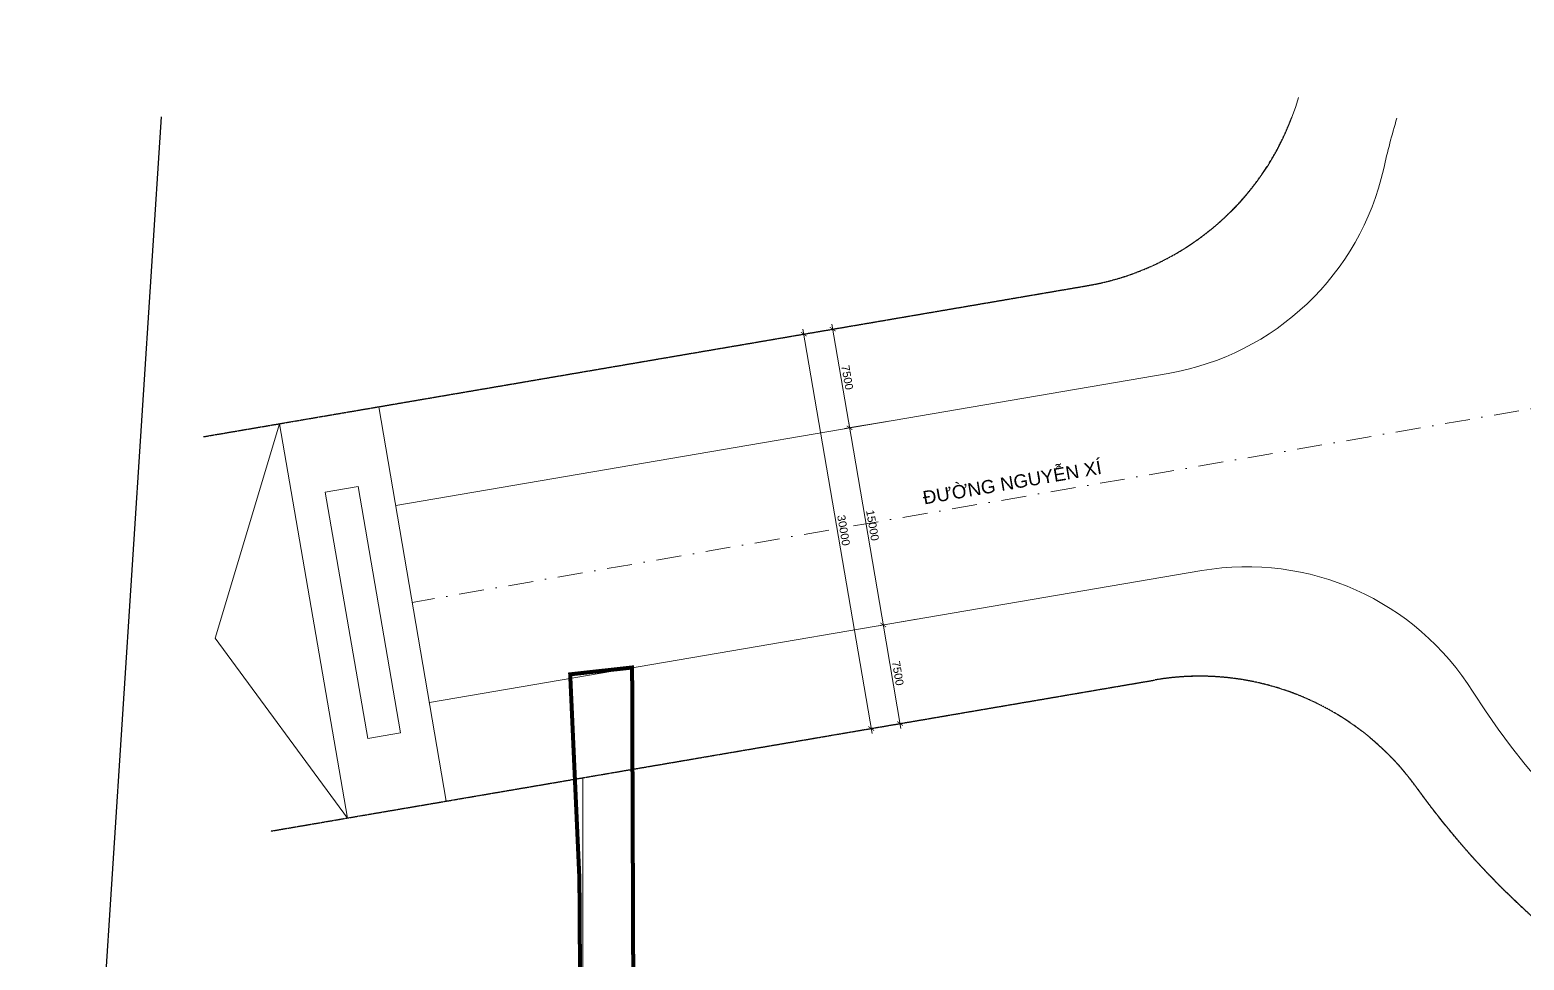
# Model space of a CAD drawing. Header units: millimetres. Extents: x -55734 to 162275, y -23881 to 125548.
# Drawn here: x -55734 to 56286, y 55796 to 125548 of the extents above; entities that cross this region are included whole.
import ezdxf
from ezdxf.xclip import XClip

# ---------------------------------------------------------------- set-up
doc = ezdxf.new("R2010")
doc.units = ezdxf.units.MM
doc.header["$XCLIPFRAME"] = 0
for name, pattern in [('20180221 BF$0$2-2', [10, 5, -5]), ('20180221 BF$0$HIDDEN', [0.375, 0.25, -0.125]), ('DASHDOT', [1, 0.5, -0.25, 0, -0.25]), ('DASHDOT2', [0.5, 0.25, -0.125, 0, -0.125]), ('PHANTOM', [63.50000000000001, 31.75, -6.35, 6.35, -6.35, 6.35, -6.35])]:
    doc.linetypes.add(name, pattern=pattern)
doc.layers.add('20180221 BF$0$54', color=7, linetype='Continuous')
doc.layers.add('RD-AB', color=4, linetype='PHANTOM')
for name, color, linetype, lineweight in [('20180221 BF$0$QHH ÐỀ XUẤT ÐIỀU CHỈNH', 5, '20180221 BF$0$HIDDEN', 30), ('@ color hatch', 7, 'Continuous', 13), ('CHU-1', 7, 'Continuous', 9), ('DIM', 1, 'Continuous', 5), ('gf$0$A-_DETA----_E', 8, 'Continuous', 9), ('NET THAY 2', 55, 'Continuous', 5), ('NET-CAT', 3, 'Continuous', 15), ('NET-THAY', 2, 'Continuous', 9), ('TIM', 4, 'DASHDOT', 5)]:
    doc.layers.add(name, color=color, linetype=linetype, lineweight=lineweight)
doc.styles.add('TA1', font='Font - TrueType - Arial.ttf')
doc.dimstyles.new('D_300_KTx3.0', dxfattribs={"dimtxt": 600, "dimasz": 375, "dimexe": 375, "dimexo": 375, "dimgap": 160, "dimtad": 1, "dimdec": 0, "dimzin": 9, "dimtxsty": 'TA1', "dimblk": 'ARCHTICK', "dimcen": 1, "dimdle": 375, "dimclrd": 256, "dimclre": 256, "dimclrt": 7, "dimadec": 0, "dimazin": 0, "dimtfac": 1, "dimtdec": 0, "dimtix": 1, "dimtmove": 1, "dimatfit": 3, "dimldrblk": 'ARCHTICK', "dimfxl": 0, "dimtolj": 1, "dimtzin": 0, "dimlwd": -1, "dimlwe": -1, "dimarcsym": 0})

# ---------------------------------------------------------------- blocks, each defined once
blk = doc.blocks.new('A$C56D52FB6')
at = {"layer": '@ color hatch', "color": 139, "ltscale": 0.5}
blk.add_lwpolyline([(-109036.0027599804, 15784.96161245172), (-109023.1439322802, 15983.84651788811), (-109450.4560167902, 16011.47421772211), (-109838.59909311, 17408.84055752788), (-110240.921780552, 21530.59214494544), (-110240.921780552, 48063.47140436368), (-110844.0085330423, 47960.39230391716), (-110506.6299535957, 40470.58096107906), (-110422.0083336649, 27414.6636021019), (-110716.8541324883, 24350.53363025019), (-110035.6863238863, 17372.04450889655), (-109605.1365485905, 15821.05744248075)], close=True, dxfattribs=at)
at = {"layer": 'gf$0$A-_DETA----_E'}
for p, q in [((-106456.3130970132, 29336.0315993521), (-106554.9582546465, 56328.63743110369)), ((-111197.6349115421, 55817.11669611458), (-110506.3542825851, 40470.53951773531)), ((-110506.3542825851, 40470.53951773531), (-110421.5671766606, 27367.76839305942))]:
    blk.add_line(p, q, dxfattribs=at)
blk = doc.blocks.new('A$C1F0A2BF7')
at = {"layer": '20180221 BF$0$54'}
blk.add_lwpolyline([(220896.7325341841, 154643.9726373781), (210020.3542466565, -13578.78589549367), (0, 0), (10876.37828752748, 168222.7585328715)], close=True, dxfattribs=at)
blk.add_lwpolyline([(220896.7325341841, 154643.9726373781), (210020.3542466565, -13578.78589549367), (0, 0), (10876.37828752748, 168222.7585328715)], close=True, dxfattribs=at)
at = {"layer": '20180221 BF$0$QHH ÐỀ XUẤT ÐIỀU CHỈNH', "linetype": '20180221 BF$0$2-2', "elevation": -5.592533680715786e-07, "flags": 128}
blk.add_lwpolyline([(13004.41536133934, 128535.0684852721), (79272.0876359021, 139861.2015052922, 0.2870075753961501), (95104.08625173266, 153980.2602489856, -0.02348958301148907), (96932.57842196897, 159309.7048090554, -0.02348958301148907)], format="xyb", dxfattribs=at)
at = {"layer": '20180221 BF$0$QHH ÐỀ XUẤT ÐIỀU CHỈNH', "linetype": '20180221 BF$0$2-2', "elevation": -2.007381108692832e-06}
blk.add_lwpolyline([(18058.57314956025, 98963.87491705168), (84326.24542392063, 110290.0079375516)], dxfattribs=at)
at = {"layer": '20180221 BF$0$QHH ÐỀ XUẤT ÐIỀU CHỈNH', "linetype": '20180221 BF$0$2-2'}
for centre, radius, start, end in [((87698.58374638925, 90581.70021478322, -2.617873400671277e-06), 19994.75078773636, 35.6399041336878, 99.70998654345614), ((152707.1731977988, 137197.6142747912, -1.418363552946434e-06), 59999.99999999986, 215.6444200004035, 265.9921388475466)]:
    blk.add_arc(centre, radius, start, end, dxfattribs=at)
at = {"layer": 'RD-AB', "ltscale": 30, "const_width": 300, "elevation": -2.891235942494149e-06}
blk.add_lwpolyline([(45246.98929209792, 84236.54155098082), (45176.22984490305, 103598.6866794835), (45148.34413401579, 111229.1473740186), (40505.66747733852, 110717.6266390536), (40859.57045178674, 102860.9052423679), (41196.94810636999, 95371.04946156505), (41281.73521225702, 82268.27833630823)], dxfattribs=at)
blk = doc.blocks.new('_ARCHTICK')
at = {"color": 0, "linetype": 'ByBlock', "const_width": 0.15}
blk.add_lwpolyline([(-0.5, -0.5), (0.5, 0.5)], dxfattribs=at)
blk = doc.blocks.new('*D162')
at = {"layer": 'Defpoints', "color": 0, "transparency": 16777216}
for p in [(-5981.158447054811, 89843.32479313329, -9.235346897010007e-06), (-36259.53665030813, 87490.37162593173), (-35075.64775591265, 82520.26183601088, -6.206539891846678e-06)]:
    blk.add_point(p, dxfattribs=at)
at = {"layer": 'DIM', "transparency": 16777216}
for p, q in [((-6711.73352854625, 94528.71030419966), (-36624.33022337165, 87403.47715515515)), ((-6068.052917831392, 90208.11836619682), (-7163.421572386378, 94806.60940648659)), ((-35162.54222668923, 82885.05540907441), (-36346.43112108472, 87855.16519899527))]:
    blk.add_line(p, q, dxfattribs=at)
for p, xscale, yscale, zscale, rotation in [((-7076.527101609779, 94441.81583342307), 375, 375, 375, 13.39827338872455), ((-36259.53665030812, 87490.37162593174), 374.9999999999999, 374.9999999999999, 374.9999999999999, 193.3982733887245)]:
    blk.add_blockref('_ARCHTICK', p, dxfattribs=dict(at, xscale=xscale, yscale=yscale, zscale=zscale, rotation=rotation))
at = {"layer": 'DIM', "color": 7, "transparency": 16777216, "insert": (-21559.92393192557, 90512.24341183742), "char_height": 600, "attachment_point": 5, "rotation": 193.39827338872453, "style": 'TA1'}
blk.add_mtext('\\A1;30000', dxfattribs=at)
blk = doc.blocks.new('*D160')
at = {"layer": 'Defpoints', "color": 0, "transparency": 16777216}
for p in [(-28453.95876441582, 87087.18435604409), (-27780.13547760738, 84257.546143312, -7.274966291882615e-06), (-35075.64775591265, 82520.26183601088, -6.206539891846678e-06)]:
    blk.add_point(p, dxfattribs=at)
at = {"layer": 'DIM', "transparency": 16777216}
for p, q in [((-27867.00536389457, 84622.34557156877), (-28540.82865070301, 87451.98378430084)), ((-36114.2704709779, 85263.03016245582), (-28089.1593361591, 87174.05424233123)), ((-35162.51764219985, 82885.06126426763), (-35836.34092900829, 85714.69947699971))]:
    blk.add_line(p, q, dxfattribs=at)
at = {"layer": 'DIM', "transparency": 16777216, "xscale": 374.9999999999999, "yscale": 374.9999999999999, "zscale": 374.9999999999999}
for p, rotation in [((-28453.95876441586, 87087.18435604409), 13.39441209212846), ((-35749.47104272114, 85349.90004874296), 193.3944120921284)]:
    blk.add_blockref('_ARCHTICK', p, dxfattribs=dict(at, rotation=rotation))
at = {"layer": 'DIM', "color": 7, "transparency": 16777216, "insert": (-31993.68495093715, 85764.88367193055), "char_height": 600, "attachment_point": 5, "rotation": 193.39441209212848, "style": 'TA1'}
blk.add_mtext('\\A1;7500', dxfattribs=at)
blk = doc.blocks.new('*D165')
at = {"layer": 'Defpoints', "color": 0, "transparency": 16777216}
for p in [(-13862.40653843887, 90562.91777634829), (-13084.29360394798, 87296.3048942738, -8.536124451905813e-06), (-27780.13547760734, 84257.54614331199, -9.707088970566775e-06)]:
    blk.add_point(p, dxfattribs=at)
at = {"layer": 'DIM', "transparency": 16777216}
for p, q in [((-13171.18807472456, 87661.09846733733), (-13949.30100921545, 90927.71134941182)), ((-28818.94303339854, 87000.24447466145), (-13497.61296537533, 90649.8122471249)), ((-27867.02994838392, 84622.33971637551), (-28541.04393111161, 87451.93251850156))]:
    blk.add_line(p, q, dxfattribs=at)
at = {"layer": 'DIM', "transparency": 16777216, "xscale": 375, "yscale": 375, "zscale": 375}
for p, rotation in [((-13862.40653843886, 90562.9177763483), 13.39827338872455), ((-28454.14946033501, 87087.13894543804), 193.3982733887246)]:
    blk.add_blockref('_ARCHTICK', p, dxfattribs=dict(at, rotation=rotation))
at = {"layer": 'DIM', "color": 7, "transparency": 16777216, "insert": (-21050.21747389149, 88371.37711185159), "char_height": 600, "attachment_point": 5, "rotation": 193.39827338872453, "style": 'TA1'}
blk.add_mtext('\\A1;15000', dxfattribs=at)
blk = doc.blocks.new('*D166')
at = {"layer": 'Defpoints', "color": 0, "transparency": 16777216}
for p in [(-6566.535077145861, 92300.80719184445), (-5981.1584470548, 89843.3247931333, -9.235346897010016e-06), (-13084.29360394798, 87296.30489427381, -8.536124451905815e-06)]:
    blk.add_point(p, dxfattribs=at)
at = {"layer": 'DIM', "transparency": 16777216}
for p, q in [((-14227.2001114931, 90476.02330553276), (-6201.741504082318, 92387.70166262104)), ((-6068.052917831379, 90208.11836619682), (-6653.42954792244, 92665.60076490795)), ((-13171.18807472456, 87661.09846733735), (-13949.30100920617, 90927.71134937288))]:
    blk.add_line(p, q, dxfattribs=at)
at = {"layer": 'DIM', "transparency": 16777216, "xscale": 375, "yscale": 375, "zscale": 375}
for p, rotation in [((-6566.535077145845, 92300.80719184443), 13.39827338872455), ((-13862.40653842958, 90562.91777630936), 193.3982733887246)]:
    blk.add_blockref('_ARCHTICK', p, dxfattribs=dict(at, rotation=rotation))
at = {"layer": 'DIM', "color": 7, "transparency": 16777216, "insert": (-10106.41028229227, 90978.2112350353), "char_height": 600, "attachment_point": 5, "rotation": 193.39827338872453, "style": 'TA1'}
blk.add_mtext('\\A1;7500', dxfattribs=at)
blk = doc.blocks.new('A$C73191BE0')
at = {"ltscale": 0.5}
for points, elevation in [([(-21861.46747062646, 124143.949947833), (-8246.018687248128, 66984.6374361515, 0.3043289810477684), (8116.938622410482, 51859.57600770278, -0.01861375969760343), (11951.65118784423, 51112.21335347966, -0.01861375969760343)], -5.110341199561124e-06), ([(-111251.638968903, -40603.81983384839), (-101428.3465158938, -37729.41921889782), (-77631.59054410447, -29036.50294196606), (-63571.97819189022, -22149.66548713087, 0.3019913393615757), (-52403.25444588922, -3033.024856158067, -0.2568509090265474), (-30624.81306117395, 42631.22261050977, 0.3043289812094543), (-22837.76160845481, 63508.85860228233), (-36453.21039251145, 120668.1711169634)], -7.57168897027524e-06)]:
    blk.add_lwpolyline(points, format="xyb", dxfattribs=dict(at, elevation=elevation))
at = {"layer": 'NET-THAY', "ltscale": 0.5}
blk.add_line((-14565.5960094248, 125881.8393633294, 6.836079360786763e-07), (-43749.08185433305, 118930.2817013192, 4.049898374441839e-08), dxfattribs=at)
at = {"layer": 'NET-THAY', "ltscale": 0.5, "elevation": -9.193625407502158e-06}
blk.add_lwpolyline([(-32661.10640830171, 137014.9551436939), (-16325.54318079715, 133220.1216797277), (-45498.24780963232, 126223.4578585274), (-32661.10640830171, 137014.9551436939)], dxfattribs=at)
at = {"layer": 'NET-THAY', "ltscale": 0.5, "elevation": -7.506615408910036e-06}
blk.add_lwpolyline([(-39445.331565556, 125104.3619674221), (-21212.4331156736, 129477.3856557327), (-20629.33585437285, 127046.2181365358), (-38862.23430425616, 122673.1944482265)], close=True, dxfattribs=at)
at = {"layer": 'NET-THAY', "ltscale": 0.5}
for points, elevation in [([(-14565.59600942474, 125881.8393633294), (-2077.506764292615, 73455.31951916218, 0.2870075754105713), (13033.61284923564, 58567.26847124098)], -5.804431813711903e-06), ([(-113351.3860839405, -33388.38489743194), (-103770.7001357078, -30600.33152890205), (-80576.04049575329, -22127.36006295681), (-71191.1918401718, -17524.02910196781, 0.2846792449189251), (-59999.12446235255, 324.1353901159018, -0.2232869777561501), (-38037.48737803612, 46402.04256265116, 0.2870075754710688), (-31260.99260878553, 66503.76185703278), (-43749.08185433305, 118930.2817013192)], -6.926514062071248e-06)]:
    blk.add_lwpolyline(points, format="xyb", dxfattribs=dict(at, elevation=elevation))
at = {"layer": 'TIM', "linetype": 'DASHDOT2', "ltscale": 7500, "elevation": -8.227389527465656e-06, "flags": 128}
blk.add_lwpolyline([(3016.092176954233, -10456.59015525591, -0.003553370206874763), (-3530.865768194097, 16348.80356180666), (-29038.31108090746, 122434.4131757956)], format="xyb", dxfattribs=at)
at = {"layer": 'CHU-1', "style": 'TA1'}
blk.add_text('ĐƯỜNG NGUYỄN XÍ', height=999.9999999999992, rotation=283.5196810332386, dxfattribs=at).set_placement((-19241.77787186291, 84611.8320083477, -5.754969103141846e-06))
at = {"layer": 'DIM'}
for base, p1, p2, picture, middle in [((-36259.53665030815, 87490.37162593186, 4.726430166304676e-06), (-5981.158447054811, 89843.3247931333, -7.099946896718475e-06), (-35075.64775591265, 82520.26183601088, -4.071139891555145e-06), '*D162', (-21559.92393192556, 90512.24341183744, 2.135400000291533e-06)), ((-13862.40653843888, 90562.91777634826, 2.135400000291536e-06), (-27780.13547760734, 84257.54614331198, -7.571688970275242e-06), (-13084.29360394798, 87296.3048942738, -6.40072445161428e-06), '*D165', (-21050.21747389149, 88371.37711185159, 2.135400000291533e-06))]:
    dim = blk.add_linear_dim(base=base, p1=p1, p2=p2, angle=193.3982733887245, dimstyle='D_300_KTx3.0', dxfattribs=at)
    dim.commit()
    dim.dimension.update_dxf_attribs({"geometry": picture, "text_midpoint": middle})
dim = blk.add_linear_dim(base=(-6566.535077145862, 92300.80719184445, 3.425783252344691e-06), p1=(-13084.29360394798, 87296.30489427381, -5.110341199561124e-06), p2=(-5981.158447054799, 89843.3247931333, -5.809563644665325e-06), angle=193.3982733887245, dimstyle='D_300_KTx3.0', dxfattribs=at)
dim.commit()
dim.dimension.update_dxf_attribs({"geometry": '*D166', "text_midpoint": (-10106.41028229227, 90978.21123503531, 3.425783252344691e-06), "insert": (-1.818989403545856e-12, 0)})
dim = blk.add_aligned_dim(p1=(-35075.64775591265, 82520.26183601088, -4.071139891555145e-06), p2=(-27780.13547760737, 84257.54614331199, -5.139566291591082e-06), distance=2908.760945282207, dimstyle='D_300_KTx3.0', dxfattribs=at)
dim.commit()
dim.dimension.update_dxf_attribs({"geometry": '*D160', "text_midpoint": (-31993.68495093715, 85764.88367193057, 2.135400000291533e-06)})

msp = doc.modelspace()

# ---------------------------------------------------------------- block references
at = {"layer": 'NET THAY 2'}
ref = msp.add_blockref('A$C1F0A2BF7', (-55733.7975177078, -33492.41671422218, 4.978024789251535e-07), dxfattribs=at)
XClip(ref).set_block_clipping_path([(-27462.618629115583, 51738.674998801594), (137958.51740970556, 152520.38063209807)])
at = {"layer": 'NET-CAT', "rotation": 86.30059057706528}
msp.add_blockref('A$C73191BE0', (96985.13469838293, 103700.7461861461, -1.892406097825058e-06), dxfattribs=at)
at = {"layer": 'NET-THAY'}
msp.add_blockref('A$C56D52FB6', (95969.65169468791, 21408.20164954532), dxfattribs=at)

doc.saveas('drawing.dxf')
